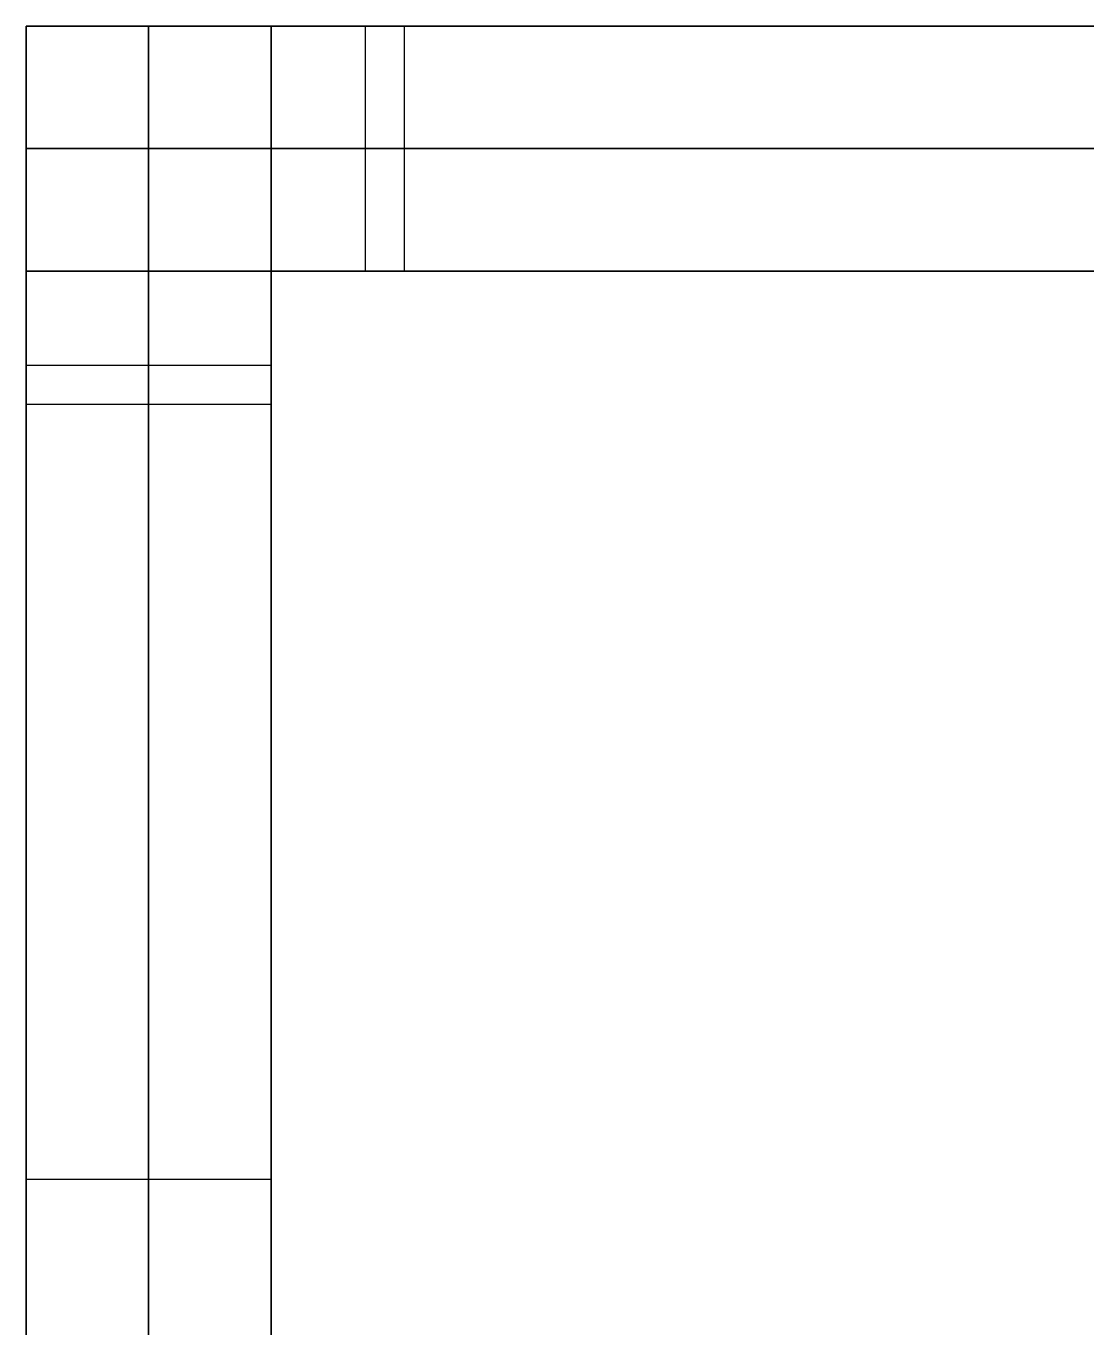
# Model space of a CAD drawing. Header units: millimetres. Extents: x -3003 to 2440, y -88 to 1748.
# Drawn here: x -3002.55 to -2976.59, y 989.01 to 1020.86 of the extents above; entities that cross this region are included whole.
import ezdxf

# ---------------------------------------------------------------- set-up
doc = ezdxf.new("R2010")
doc.units = ezdxf.units.MM
doc.header["$MEASUREMENT"] = 0
doc.layers.add('ASSEMBLY', color=7, linetype='Continuous', true_color=0x000000)

msp = doc.modelspace()

# ---------------------------------------------------------------- linework, layer by layer
at = {"layer": 'ASSEMBLY'}
for p, q in [((-2552.55, 1020.865, 321), (-3002.55, 1020.865, 321)), ((-2552.55, 1014.865, 321), (-3002.55, 1014.865, 321)), ((-3002.55, 1014.865, 321), (-3002.55, 636.865, 321)), ((-2996.55, 1014.865, 321), (-2996.55, 636.865, 321))]:
    msp.add_line(p, q, dxfattribs=at)
for points in [[(-2996.55, 1020.865, 578.527), (-2999.55, 1020.865, 578.527), (-3002.55, 1020.865, 578.527)], [(-3002.55, 1020.865, 578.527), (-3002.55, 1017.865, 578.527), (-3002.55, 1014.865, 578.527)], [(-3002.55, 1020.865, 578.527), (-3002.55, 1020.865, 550.091), (-3002.55, 1020.865, 521.655)], [(-3002.55, 1020.865, 521.655), (-3002.55, 1017.865, 521.655), (-3002.55, 1014.865, 521.655)], [(-3002.55, 1020.865, 521.655), (-2999.55, 1020.865, 521.655), (-2996.55, 1020.865, 521.655)], [(-2996.55, 1020.865, 463.982), (-2999.55, 1020.865, 463.982), (-3002.55, 1020.865, 463.982)], [(-3002.55, 1020.865, 463.982), (-3002.55, 1017.865, 463.982), (-3002.55, 1014.865, 463.982)], [(-3002.55, 1020.865, 463.982), (-3002.55, 1020.865, 435.545), (-3002.55, 1020.865, 407.109)], [(-3002.55, 1020.865, 407.109), (-3002.55, 1017.865, 407.109), (-3002.55, 1014.865, 407.109)], [(-3002.55, 1020.865, 407.109), (-2999.55, 1020.865, 407.109), (-2996.55, 1020.865, 407.109)], [(-2996.55, 1020.865, 349.436), (-2999.55, 1020.865, 349.436), (-3002.55, 1020.865, 349.436)], [(-3002.55, 1020.865, 349.436), (-3002.55, 1017.865, 349.436), (-3002.55, 1014.865, 349.436)], [(-3002.55, 1020.865, 349.436), (-3002.55, 1020.865, 321), (-3002.55, 1020.865, 292.564)], [(-3002.55, 1020.865, 292.564), (-3002.55, 1017.865, 292.564), (-3002.55, 1014.865, 292.564)], [(-3002.55, 1020.865, 292.564), (-2999.55, 1020.865, 292.564), (-2996.55, 1020.865, 292.564)], [(-2996.55, 1020.865, 234.891), (-2999.55, 1020.865, 234.891), (-3002.55, 1020.865, 234.891)], [(-3002.55, 1020.865, 234.891), (-3002.55, 1017.865, 234.891), (-3002.55, 1014.865, 234.891)], [(-3002.55, 1020.865, 234.891), (-3002.55, 1020.865, 206.455), (-3002.55, 1020.865, 178.018)], [(-3002.55, 1020.865, 178.018), (-3002.55, 1017.865, 178.018), (-3002.55, 1014.865, 178.018)], [(-3002.55, 1020.865, 178.018), (-2999.55, 1020.865, 178.018), (-2996.55, 1020.865, 178.018)], [(-2996.55, 1020.865, 120.345), (-2999.55, 1020.865, 120.345), (-3002.55, 1020.865, 120.345)], [(-3002.55, 1020.865, 120.345), (-3002.55, 1017.865, 120.345), (-3002.55, 1014.865, 120.345)], [(-3002.55, 1020.865, 120.345), (-3002.55, 1020.865, 91.909), (-3002.55, 1020.865, 63.473)], [(-3002.55, 1020.865, 63.473), (-3002.55, 1017.865, 63.473), (-3002.55, 1014.865, 63.473)], [(-3002.55, 1020.865, 63.473), (-2999.55, 1020.865, 63.473), (-2996.55, 1020.865, 63.473)], [(-3002.55, 1020.865, 550.091), (-3002.55, 1017.865, 550.091), (-3002.55, 1014.865, 550.091)], [(-3002.55, 1020.865, 435.545), (-3002.55, 1017.865, 435.545), (-3002.55, 1014.865, 435.545)], [(-3002.55, 1020.865, 321), (-3002.55, 1017.865, 321), (-3002.55, 1014.865, 321)], [(-3002.55, 1020.865, 206.455), (-3002.55, 1017.865, 206.455), (-3002.55, 1014.865, 206.455)], [(-3002.55, 1020.865, 91.909), (-3002.55, 1017.865, 91.909), (-3002.55, 1014.865, 91.909)], [(-3002.55, 1014.865, 578.727), (-3002.55, 1017.865, 578.727), (-3002.55, 1020.865, 578.727)], [(-3002.55, 1020.865, 578.727), (-2999.55, 1020.865, 578.727), (-2996.55, 1020.865, 578.727)], [(-3002.55, 1020.865, 578.727), (-3002.55, 1020.865, 607.364), (-3002.55, 1020.865, 636)], [(-3002.55, 1020.865, 636), (-2999.55, 1020.865, 636), (-2996.55, 1020.865, 636)], [(-3002.55, 1020.865, 636), (-3002.55, 825.865, 636), (-3002.55, 630.865, 636)], [(-3002.55, 965.151, 6), (-3002.55, 992.293, 6), (-3002.55, 1020.865, 6)], [(-3002.55, 1020.865, 6), (-2999.55, 1020.865, 6), (-2996.55, 1020.865, 6)], [(-3002.55, 1020.865, 6), (-3002.55, 1020.865, 34.636), (-3002.55, 1020.865, 63.273)], [(-3002.55, 1020.865, 63.273), (-2999.55, 1020.865, 63.273), (-2996.55, 1020.865, 63.273)], [(-3002.55, 1020.865, 63.273), (-3002.55, 1017.865, 63.273), (-3002.55, 1014.865, 63.273)], [(-3002.55, 1014.865, 120.545), (-3002.55, 1017.865, 120.545), (-3002.55, 1020.865, 120.545)], [(-3002.55, 1020.865, 120.545), (-2999.55, 1020.865, 120.545), (-2996.55, 1020.865, 120.545)], [(-3002.55, 1020.865, 120.545), (-3002.55, 1020.865, 149.182), (-3002.55, 1020.865, 177.818)], [(-3002.55, 1020.865, 177.818), (-2999.55, 1020.865, 177.818), (-2996.55, 1020.865, 177.818)], [(-3002.55, 1020.865, 177.818), (-3002.55, 1017.865, 177.818), (-3002.55, 1014.865, 177.818)], [(-3002.55, 1014.865, 235.091), (-3002.55, 1017.865, 235.091), (-3002.55, 1020.865, 235.091)], [(-3002.55, 1020.865, 235.091), (-2999.55, 1020.865, 235.091), (-2996.55, 1020.865, 235.091)], [(-3002.55, 1020.865, 235.091), (-3002.55, 1020.865, 263.727), (-3002.55, 1020.865, 292.364)], [(-3002.55, 1020.865, 292.364), (-2999.55, 1020.865, 292.364), (-2996.55, 1020.865, 292.364)], [(-3002.55, 1020.865, 292.364), (-3002.55, 1017.865, 292.364), (-3002.55, 1014.865, 292.364)], [(-3002.55, 1014.865, 349.636), (-3002.55, 1017.865, 349.636), (-3002.55, 1020.865, 349.636)], [(-3002.55, 1020.865, 349.636), (-2999.55, 1020.865, 349.636), (-2996.55, 1020.865, 349.636)], [(-3002.55, 1020.865, 349.636), (-3002.55, 1020.865, 378.273), (-3002.55, 1020.865, 406.909)], [(-3002.55, 1020.865, 406.909), (-2999.55, 1020.865, 406.909), (-2996.55, 1020.865, 406.909)], [(-3002.55, 1020.865, 406.909), (-3002.55, 1017.865, 406.909), (-3002.55, 1014.865, 406.909)], [(-3002.55, 1014.865, 464.182), (-3002.55, 1017.865, 464.182), (-3002.55, 1020.865, 464.182)], [(-3002.55, 1020.865, 464.182), (-2999.55, 1020.865, 464.182), (-2996.55, 1020.865, 464.182)], [(-3002.55, 1020.865, 464.182), (-3002.55, 1020.865, 492.818), (-3002.55, 1020.865, 521.455)], [(-3002.55, 1020.865, 521.455), (-2999.55, 1020.865, 521.455), (-2996.55, 1020.865, 521.455)], [(-3002.55, 1020.865, 521.455), (-3002.55, 1017.865, 521.455), (-3002.55, 1014.865, 521.455)], [(-3002.55, 1020.865, 607.364), (-2999.55, 1020.865, 607.364), (-2996.55, 1020.865, 607.364)], [(-3002.55, 1020.865, 34.636), (-2999.55, 1020.865, 34.636), (-2996.55, 1020.865, 34.636)], [(-3002.55, 1020.865, 149.182), (-2999.55, 1020.865, 149.182), (-2996.55, 1020.865, 149.182)], [(-3002.55, 1020.865, 263.727), (-2999.55, 1020.865, 263.727), (-2996.55, 1020.865, 263.727)], [(-3002.55, 1020.865, 378.273), (-2999.55, 1020.865, 378.273), (-2996.55, 1020.865, 378.273)], [(-3002.55, 1020.865, 492.818), (-2999.55, 1020.865, 492.818), (-2996.55, 1020.865, 492.818)], [(-2999.55, 1020.865, 578.527), (-2999.55, 1017.865, 578.527), (-2999.55, 1014.865, 578.527)], [(-2999.55, 1020.865, 521.655), (-2999.55, 1017.865, 521.655), (-2999.55, 1014.865, 521.655)], [(-2999.55, 1020.865, 463.982), (-2999.55, 1017.865, 463.982), (-2999.55, 1014.865, 463.982)], [(-2999.55, 1020.865, 407.109), (-2999.55, 1017.865, 407.109), (-2999.55, 1014.865, 407.109)], [(-2999.55, 1020.865, 349.436), (-2999.55, 1017.865, 349.436), (-2999.55, 1014.865, 349.436)], [(-2999.55, 1020.865, 292.564), (-2999.55, 1017.865, 292.564), (-2999.55, 1014.865, 292.564)], [(-2999.55, 1020.865, 234.891), (-2999.55, 1017.865, 234.891), (-2999.55, 1014.865, 234.891)], [(-2999.55, 1020.865, 178.018), (-2999.55, 1017.865, 178.018), (-2999.55, 1014.865, 178.018)], [(-2999.55, 1020.865, 120.345), (-2999.55, 1017.865, 120.345), (-2999.55, 1014.865, 120.345)], [(-2999.55, 1020.865, 63.473), (-2999.55, 1017.865, 63.473), (-2999.55, 1014.865, 63.473)], [(-2999.55, 1014.865, 578.727), (-2999.55, 1017.865, 578.727), (-2999.55, 1020.865, 578.727)], [(-2999.55, 1020.865, 578.727), (-2999.55, 1020.865, 607.364), (-2999.55, 1020.865, 636)], [(-2999.55, 1020.865, 636), (-2999.55, 825.865, 636), (-2999.55, 630.865, 636)], [(-2999.55, 965.151, 6), (-2999.55, 992.293, 6), (-2999.55, 1020.865, 6)], [(-2999.55, 1020.865, 6), (-2999.55, 1020.865, 34.636), (-2999.55, 1020.865, 63.273)], [(-2999.55, 1020.865, 63.273), (-2999.55, 1017.865, 63.273), (-2999.55, 1014.865, 63.273)], [(-2999.55, 1014.865, 120.545), (-2999.55, 1017.865, 120.545), (-2999.55, 1020.865, 120.545)], [(-2999.55, 1020.865, 120.545), (-2999.55, 1020.865, 149.182), (-2999.55, 1020.865, 177.818)], [(-2999.55, 1020.865, 177.818), (-2999.55, 1017.865, 177.818), (-2999.55, 1014.865, 177.818)], [(-2999.55, 1014.865, 235.091), (-2999.55, 1017.865, 235.091), (-2999.55, 1020.865, 235.091)], [(-2999.55, 1020.865, 235.091), (-2999.55, 1020.865, 263.727), (-2999.55, 1020.865, 292.364)], [(-2999.55, 1020.865, 292.364), (-2999.55, 1017.865, 292.364), (-2999.55, 1014.865, 292.364)], [(-2999.55, 1014.865, 349.636), (-2999.55, 1017.865, 349.636), (-2999.55, 1020.865, 349.636)], [(-2999.55, 1020.865, 349.636), (-2999.55, 1020.865, 378.273), (-2999.55, 1020.865, 406.909)], [(-2999.55, 1020.865, 406.909), (-2999.55, 1017.865, 406.909), (-2999.55, 1014.865, 406.909)], [(-2999.55, 1014.865, 464.182), (-2999.55, 1017.865, 464.182), (-2999.55, 1020.865, 464.182)], [(-2999.55, 1020.865, 464.182), (-2999.55, 1020.865, 492.818), (-2999.55, 1020.865, 521.455)], [(-2999.55, 1020.865, 521.455), (-2999.55, 1017.865, 521.455), (-2999.55, 1014.865, 521.455)], [(-2558.55, 1020.865, 636), (-2777.55, 1020.865, 636), (-2996.55, 1020.865, 636)], [(-2996.55, 1020.865, 636), (-2996.55, 1017.865, 636), (-2996.55, 1014.865, 636)], [(-2996.55, 1020.865, 636), (-2996.55, 1020.865, 610.514), (-2996.55, 1020.865, 585.027)], [(-2996.55, 1020.865, 585.027), (-2996.55, 1017.865, 585.027), (-2996.55, 1014.865, 585.027)], [(-2996.55, 1020.865, 578.527), (-2996.55, 1017.865, 578.527), (-2996.55, 1014.865, 578.527)], [(-2996.55, 1020.865, 521.655), (-2996.55, 1017.865, 521.655), (-2996.55, 1014.865, 521.655)], [(-2996.55, 1020.865, 515.155), (-2996.55, 1017.865, 515.155), (-2996.55, 1014.865, 515.155)], [(-2996.55, 1020.865, 515.155), (-2996.55, 1020.865, 492.818), (-2996.55, 1020.865, 470.482)], [(-2996.55, 1020.865, 470.482), (-2996.55, 1017.865, 470.482), (-2996.55, 1014.865, 470.482)], [(-2996.55, 1020.865, 463.982), (-2996.55, 1017.865, 463.982), (-2996.55, 1014.865, 463.982)], [(-2996.55, 1020.865, 407.109), (-2996.55, 1017.865, 407.109), (-2996.55, 1014.865, 407.109)], [(-2996.55, 1020.865, 400.609), (-2996.55, 1017.865, 400.609), (-2996.55, 1014.865, 400.609)], [(-2996.55, 1020.865, 400.609), (-2996.55, 1020.865, 378.273), (-2996.55, 1020.865, 355.936)], [(-2996.55, 1020.865, 355.936), (-2996.55, 1017.865, 355.936), (-2996.55, 1014.865, 355.936)], [(-2996.55, 1020.865, 349.436), (-2996.55, 1017.865, 349.436), (-2996.55, 1014.865, 349.436)], [(-2996.55, 1020.865, 292.564), (-2996.55, 1017.865, 292.564), (-2996.55, 1014.865, 292.564)], [(-2996.55, 1020.865, 286.064), (-2996.55, 1017.865, 286.064), (-2996.55, 1014.865, 286.064)], [(-2996.55, 1020.865, 286.064), (-2996.55, 1020.865, 263.727), (-2996.55, 1020.865, 241.391)], [(-2996.55, 1020.865, 241.391), (-2996.55, 1017.865, 241.391), (-2996.55, 1014.865, 241.391)], [(-2996.55, 1020.865, 234.891), (-2996.55, 1017.865, 234.891), (-2996.55, 1014.865, 234.891)], [(-2996.55, 1020.865, 178.018), (-2996.55, 1017.865, 178.018), (-2996.55, 1014.865, 178.018)], [(-2996.55, 1020.865, 171.518), (-2996.55, 1017.865, 171.518), (-2996.55, 1014.865, 171.518)], [(-2996.55, 1020.865, 171.518), (-2996.55, 1020.865, 149.182), (-2996.55, 1020.865, 126.845)], [(-2996.55, 1020.865, 126.845), (-2996.55, 1017.865, 126.845), (-2996.55, 1014.865, 126.845)], [(-2996.55, 1020.865, 120.345), (-2996.55, 1017.865, 120.345), (-2996.55, 1014.865, 120.345)], [(-2996.55, 1020.865, 63.473), (-2996.55, 1017.865, 63.473), (-2996.55, 1014.865, 63.473)], [(-2996.55, 1020.865, 56.973), (-2996.55, 1017.865, 56.973), (-2996.55, 1014.865, 56.973)], [(-2996.55, 1020.865, 56.973), (-2996.55, 1020.865, 31.486), (-2996.55, 1020.865, 6)], [(-2996.55, 1020.865, 6), (-2996.55, 1017.865, 6), (-2996.55, 1014.865, 6)], [(-2996.55, 1020.865, 6), (-2967.407, 1020.865, 6), (-2938.264, 1020.865, 6)], [(-2996.55, 1020.865, 610.514), (-2996.55, 1017.865, 610.514), (-2996.55, 1014.865, 610.514)], [(-2996.55, 1020.865, 492.818), (-2996.55, 1017.865, 492.818), (-2996.55, 1014.865, 492.818)], [(-2996.55, 1020.865, 378.273), (-2996.55, 1017.865, 378.273), (-2996.55, 1014.865, 378.273)], [(-2996.55, 1020.865, 263.727), (-2996.55, 1017.865, 263.727), (-2996.55, 1014.865, 263.727)], [(-2996.55, 1020.865, 149.182), (-2996.55, 1017.865, 149.182), (-2996.55, 1014.865, 149.182)], [(-2996.55, 1020.865, 31.486), (-2996.55, 1017.865, 31.486), (-2996.55, 1014.865, 31.486)], [(-2996.55, 1014.865, 578.727), (-2996.55, 1017.865, 578.727), (-2996.55, 1020.865, 578.727)], [(-2996.55, 1020.865, 578.727), (-2996.55, 1020.865, 607.364), (-2996.55, 1020.865, 636)], [(-2996.55, 1020.865, 636), (-2996.55, 825.865, 636), (-2996.55, 630.865, 636)], [(-2996.55, 965.151, 6), (-2996.55, 992.293, 6), (-2996.55, 1020.865, 6)], [(-2996.55, 1020.865, 6), (-2996.55, 1020.865, 34.636), (-2996.55, 1020.865, 63.273)], [(-2996.55, 1020.865, 63.273), (-2996.55, 1017.865, 63.273), (-2996.55, 1014.865, 63.273)], [(-2996.55, 1014.865, 120.545), (-2996.55, 1017.865, 120.545), (-2996.55, 1020.865, 120.545)], [(-2996.55, 1020.865, 120.545), (-2996.55, 1020.865, 149.182), (-2996.55, 1020.865, 177.818)], [(-2996.55, 1020.865, 177.818), (-2996.55, 1017.865, 177.818), (-2996.55, 1014.865, 177.818)], [(-2996.55, 1014.865, 235.091), (-2996.55, 1017.865, 235.091), (-2996.55, 1020.865, 235.091)], [(-2996.55, 1020.865, 235.091), (-2996.55, 1020.865, 263.727), (-2996.55, 1020.865, 292.364)], [(-2996.55, 1020.865, 292.364), (-2996.55, 1017.865, 292.364), (-2996.55, 1014.865, 292.364)], [(-2996.55, 1014.865, 349.636), (-2996.55, 1017.865, 349.636), (-2996.55, 1020.865, 349.636)], [(-2996.55, 1020.865, 349.636), (-2996.55, 1020.865, 378.273), (-2996.55, 1020.865, 406.909)], [(-2996.55, 1020.865, 406.909), (-2996.55, 1017.865, 406.909), (-2996.55, 1014.865, 406.909)], [(-2996.55, 1014.865, 464.182), (-2996.55, 1017.865, 464.182), (-2996.55, 1020.865, 464.182)], [(-2996.55, 1020.865, 464.182), (-2996.55, 1020.865, 492.818), (-2996.55, 1020.865, 521.455)], [(-2996.55, 1020.865, 521.455), (-2996.55, 1017.865, 521.455), (-2996.55, 1014.865, 521.455)], [(-2994.252, 1020.865, 354.984), (-2994.252, 1017.865, 354.984), (-2994.252, 1014.865, 354.984)], [(-2994.252, 1020.865, 350.388), (-2994.252, 1017.865, 350.388), (-2994.252, 1014.865, 350.388)], [(-2994.252, 1020.865, 177.066), (-2994.252, 1017.865, 177.066), (-2994.252, 1014.865, 177.066)], [(-2994.252, 1020.865, 172.47), (-2994.252, 1017.865, 172.47), (-2994.252, 1014.865, 172.47)], [(-2994.252, 1020.865, 125.894), (-2994.252, 1017.865, 125.894), (-2994.252, 1014.865, 125.894)], [(-2994.252, 1020.865, 121.297), (-2994.252, 1017.865, 121.297), (-2994.252, 1014.865, 121.297)], [(-2993.3, 1020.865, 581.777), (-2993.3, 1017.865, 581.777), (-2993.3, 1014.865, 581.777)], [(-2993.3, 1020.865, 518.405), (-2993.3, 1017.865, 518.405), (-2993.3, 1014.865, 518.405)], [(-2993.3, 1020.865, 467.232), (-2993.3, 1017.865, 467.232), (-2993.3, 1014.865, 467.232)], [(-2993.3, 1020.865, 403.859), (-2993.3, 1017.865, 403.859), (-2993.3, 1014.865, 403.859)], [(-2993.3, 1020.865, 352.686), (-2993.3, 1017.865, 352.686), (-2993.3, 1014.865, 352.686)], [(-2993.3, 1020.865, 289.314), (-2993.3, 1017.865, 289.314), (-2993.3, 1014.865, 289.314)], [(-2993.3, 1020.865, 238.141), (-2993.3, 1017.865, 238.141), (-2993.3, 1014.865, 238.141)], [(-2993.3, 1020.865, 174.768), (-2993.3, 1017.865, 174.768), (-2993.3, 1014.865, 174.768)], [(-2993.3, 1020.865, 123.595), (-2993.3, 1017.865, 123.595), (-2993.3, 1014.865, 123.595)], [(-2993.3, 1020.865, 60.223), (-2993.3, 1017.865, 60.223), (-2993.3, 1014.865, 60.223)], [(-2996.55, 1017.865, 578.527), (-2999.55, 1017.865, 578.527), (-3002.55, 1017.865, 578.527)], [(-3002.55, 1017.865, 578.527), (-3002.55, 1017.865, 550.091), (-3002.55, 1017.865, 521.655)], [(-3002.55, 1017.865, 521.655), (-2999.55, 1017.865, 521.655), (-2996.55, 1017.865, 521.655)], [(-2996.55, 1017.865, 463.982), (-2999.55, 1017.865, 463.982), (-3002.55, 1017.865, 463.982)], [(-3002.55, 1017.865, 463.982), (-3002.55, 1017.865, 435.545), (-3002.55, 1017.865, 407.109)], [(-3002.55, 1017.865, 407.109), (-2999.55, 1017.865, 407.109), (-2996.55, 1017.865, 407.109)], [(-2996.55, 1017.865, 349.436), (-2999.55, 1017.865, 349.436), (-3002.55, 1017.865, 349.436)], [(-3002.55, 1017.865, 349.436), (-3002.55, 1017.865, 321), (-3002.55, 1017.865, 292.564)], [(-3002.55, 1017.865, 292.564), (-2999.55, 1017.865, 292.564), (-2996.55, 1017.865, 292.564)], [(-2996.55, 1017.865, 234.891), (-2999.55, 1017.865, 234.891), (-3002.55, 1017.865, 234.891)], [(-3002.55, 1017.865, 234.891), (-3002.55, 1017.865, 206.455), (-3002.55, 1017.865, 178.018)], [(-3002.55, 1017.865, 178.018), (-2999.55, 1017.865, 178.018), (-2996.55, 1017.865, 178.018)], [(-2996.55, 1017.865, 120.345), (-2999.55, 1017.865, 120.345), (-3002.55, 1017.865, 120.345)], [(-3002.55, 1017.865, 120.345), (-3002.55, 1017.865, 91.909), (-3002.55, 1017.865, 63.473)], [(-3002.55, 1017.865, 63.473), (-2999.55, 1017.865, 63.473), (-2996.55, 1017.865, 63.473)], [(-3002.55, 1017.865, 578.727), (-2999.55, 1017.865, 578.727), (-2996.55, 1017.865, 578.727)], [(-3002.55, 1017.865, 63.273), (-2999.55, 1017.865, 63.273), (-2996.55, 1017.865, 63.273)], [(-3002.55, 1017.865, 120.545), (-2999.55, 1017.865, 120.545), (-2996.55, 1017.865, 120.545)], [(-3002.55, 1017.865, 177.818), (-2999.55, 1017.865, 177.818), (-2996.55, 1017.865, 177.818)], [(-3002.55, 1017.865, 235.091), (-2999.55, 1017.865, 235.091), (-2996.55, 1017.865, 235.091)], [(-3002.55, 1017.865, 292.364), (-2999.55, 1017.865, 292.364), (-2996.55, 1017.865, 292.364)], [(-3002.55, 1017.865, 349.636), (-2999.55, 1017.865, 349.636), (-2996.55, 1017.865, 349.636)], [(-3002.55, 1017.865, 406.909), (-2999.55, 1017.865, 406.909), (-2996.55, 1017.865, 406.909)], [(-3002.55, 1017.865, 464.182), (-2999.55, 1017.865, 464.182), (-2996.55, 1017.865, 464.182)], [(-3002.55, 1017.865, 521.455), (-2999.55, 1017.865, 521.455), (-2996.55, 1017.865, 521.455)], [(-2558.55, 1017.865, 636), (-2777.55, 1017.865, 636), (-2996.55, 1017.865, 636)], [(-2996.55, 1017.865, 636), (-2996.55, 1017.865, 610.514), (-2996.55, 1017.865, 585.027)], [(-2996.55, 1017.865, 515.155), (-2996.55, 1017.865, 492.818), (-2996.55, 1017.865, 470.482)], [(-2996.55, 1017.865, 400.609), (-2996.55, 1017.865, 378.273), (-2996.55, 1017.865, 355.936)], [(-2996.55, 1017.865, 286.064), (-2996.55, 1017.865, 263.727), (-2996.55, 1017.865, 241.391)], [(-2996.55, 1017.865, 171.518), (-2996.55, 1017.865, 149.182), (-2996.55, 1017.865, 126.845)], [(-2996.55, 1017.865, 56.973), (-2996.55, 1017.865, 31.486), (-2996.55, 1017.865, 6)], [(-2996.55, 1017.865, 6), (-2967.407, 1017.865, 6), (-2938.264, 1017.865, 6)], [(-2996.55, 1014.865, 578.527), (-2999.55, 1014.865, 578.527), (-3002.55, 1014.865, 578.527)], [(-3002.55, 1014.865, 578.527), (-3002.55, 1014.865, 550.091), (-3002.55, 1014.865, 521.655)], [(-3002.55, 1014.865, 521.655), (-2999.55, 1014.865, 521.655), (-2996.55, 1014.865, 521.655)], [(-2996.55, 1014.865, 463.982), (-2999.55, 1014.865, 463.982), (-3002.55, 1014.865, 463.982)], [(-3002.55, 1014.865, 463.982), (-3002.55, 1014.865, 435.545), (-3002.55, 1014.865, 407.109)], [(-3002.55, 1014.865, 407.109), (-2999.55, 1014.865, 407.109), (-2996.55, 1014.865, 407.109)], [(-2996.55, 1014.865, 349.436), (-2999.55, 1014.865, 349.436), (-3002.55, 1014.865, 349.436)], [(-3002.55, 1014.865, 349.436), (-3002.55, 1014.865, 321), (-3002.55, 1014.865, 292.564)], [(-3002.55, 1014.865, 292.564), (-2999.55, 1014.865, 292.564), (-2996.55, 1014.865, 292.564)], [(-2996.55, 1014.865, 234.891), (-2999.55, 1014.865, 234.891), (-3002.55, 1014.865, 234.891)], [(-3002.55, 1014.865, 234.891), (-3002.55, 1014.865, 206.455), (-3002.55, 1014.865, 178.018)], [(-3002.55, 1014.865, 178.018), (-2999.55, 1014.865, 178.018), (-2996.55, 1014.865, 178.018)], [(-2996.55, 1014.865, 120.345), (-2999.55, 1014.865, 120.345), (-3002.55, 1014.865, 120.345)], [(-3002.55, 1014.865, 120.345), (-3002.55, 1014.865, 91.909), (-3002.55, 1014.865, 63.473)], [(-3002.55, 1014.865, 63.473), (-2999.55, 1014.865, 63.473), (-2996.55, 1014.865, 63.473)], [(-3002.55, 1014.865, 527.955), (-3002.55, 1014.865, 550.091), (-3002.55, 1014.865, 572.227)], [(-3002.55, 1014.865, 572.227), (-2999.55, 1014.865, 572.227), (-2996.55, 1014.865, 572.227)], [(-3002.55, 1014.865, 527.955), (-2999.55, 1014.865, 527.955), (-2996.55, 1014.865, 527.955)], [(-3002.55, 1014.865, 578.727), (-2999.55, 1014.865, 578.727), (-2996.55, 1014.865, 578.727)], [(-3002.55, 1014.865, 63.273), (-2999.55, 1014.865, 63.273), (-2996.55, 1014.865, 63.273)], [(-3002.55, 1014.865, 69.773), (-2999.55, 1014.865, 69.773), (-2996.55, 1014.865, 69.773)], [(-3002.55, 1014.865, 69.773), (-3002.55, 1014.865, 91.909), (-3002.55, 1014.865, 114.045)], [(-3002.55, 1014.865, 114.045), (-2999.55, 1014.865, 114.045), (-2996.55, 1014.865, 114.045)], [(-3002.55, 1014.865, 120.545), (-2999.55, 1014.865, 120.545), (-2996.55, 1014.865, 120.545)], [(-3002.55, 1014.865, 177.818), (-2999.55, 1014.865, 177.818), (-2996.55, 1014.865, 177.818)], [(-3002.55, 1014.865, 184.318), (-2999.55, 1014.865, 184.318), (-2996.55, 1014.865, 184.318)], [(-3002.55, 1014.865, 184.318), (-3002.55, 1014.865, 206.455), (-3002.55, 1014.865, 228.591)], [(-3002.55, 1014.865, 228.591), (-2999.55, 1014.865, 228.591), (-2996.55, 1014.865, 228.591)], [(-3002.55, 1014.865, 235.091), (-2999.55, 1014.865, 235.091), (-2996.55, 1014.865, 235.091)], [(-3002.55, 1014.865, 292.364), (-2999.55, 1014.865, 292.364), (-2996.55, 1014.865, 292.364)], [(-3002.55, 1014.865, 298.864), (-2999.55, 1014.865, 298.864), (-2996.55, 1014.865, 298.864)], [(-3002.55, 1014.865, 298.864), (-3002.55, 1014.865, 321), (-3002.55, 1014.865, 343.136)], [(-3002.55, 1014.865, 343.136), (-2999.55, 1014.865, 343.136), (-2996.55, 1014.865, 343.136)], [(-3002.55, 1014.865, 349.636), (-2999.55, 1014.865, 349.636), (-2996.55, 1014.865, 349.636)], [(-3002.55, 1014.865, 406.909), (-2999.55, 1014.865, 406.909), (-2996.55, 1014.865, 406.909)], [(-3002.55, 1014.865, 413.409), (-2999.55, 1014.865, 413.409), (-2996.55, 1014.865, 413.409)], [(-3002.55, 1014.865, 413.409), (-3002.55, 1014.865, 435.545), (-3002.55, 1014.865, 457.682)], [(-3002.55, 1014.865, 457.682), (-2999.55, 1014.865, 457.682), (-2996.55, 1014.865, 457.682)], [(-3002.55, 1014.865, 464.182), (-2999.55, 1014.865, 464.182), (-2996.55, 1014.865, 464.182)], [(-3002.55, 1014.865, 521.455), (-2999.55, 1014.865, 521.455), (-2996.55, 1014.865, 521.455)], [(-3002.55, 1014.865, 550.091), (-2999.55, 1014.865, 550.091), (-2996.55, 1014.865, 550.091)], [(-3002.55, 1014.865, 91.909), (-2999.55, 1014.865, 91.909), (-2996.55, 1014.865, 91.909)], [(-3002.55, 1014.865, 206.455), (-2999.55, 1014.865, 206.455), (-2996.55, 1014.865, 206.455)], [(-3002.55, 1014.865, 321), (-2999.55, 1014.865, 321), (-2996.55, 1014.865, 321)], [(-3002.55, 1014.865, 435.545), (-2999.55, 1014.865, 435.545), (-2996.55, 1014.865, 435.545)], [(-2999.55, 1014.865, 527.955), (-2999.55, 1014.865, 550.091), (-2999.55, 1014.865, 572.227)], [(-2999.55, 1014.865, 69.773), (-2999.55, 1014.865, 91.909), (-2999.55, 1014.865, 114.045)], [(-2999.55, 1014.865, 184.318), (-2999.55, 1014.865, 206.455), (-2999.55, 1014.865, 228.591)], [(-2999.55, 1014.865, 298.864), (-2999.55, 1014.865, 321), (-2999.55, 1014.865, 343.136)], [(-2999.55, 1014.865, 413.409), (-2999.55, 1014.865, 435.545), (-2999.55, 1014.865, 457.682)], [(-2558.55, 1014.865, 636), (-2777.55, 1014.865, 636), (-2996.55, 1014.865, 636)], [(-2996.55, 1014.865, 636), (-2996.55, 1014.865, 610.514), (-2996.55, 1014.865, 585.027)], [(-2996.55, 1014.865, 515.155), (-2996.55, 1014.865, 492.818), (-2996.55, 1014.865, 470.482)], [(-2996.55, 1014.865, 400.609), (-2996.55, 1014.865, 378.273), (-2996.55, 1014.865, 355.936)], [(-2996.55, 1014.865, 286.064), (-2996.55, 1014.865, 263.727), (-2996.55, 1014.865, 241.391)], [(-2996.55, 1014.865, 171.518), (-2996.55, 1014.865, 149.182), (-2996.55, 1014.865, 126.845)], [(-2996.55, 1014.865, 56.973), (-2996.55, 1014.865, 31.486), (-2996.55, 1014.865, 6)], [(-2996.55, 1014.865, 6), (-2967.407, 1014.865, 6), (-2938.264, 1014.865, 6)], [(-2944.564, 1014.865, 6), (-2970.557, 1014.865, 6), (-2996.55, 1014.865, 6)], [(-2996.55, 1014.865, 6), (-2996.55, 1014.865, 9), (-2996.55, 1014.865, 12)], [(-2944.564, 1014.865, 12), (-2970.557, 1014.865, 12), (-2996.55, 1014.865, 12)], [(-2996.55, 1014.865, 6), (-2996.55, 994.072, 6), (-2996.55, 971.451, 6)], [(-2996.55, 1014.865, 12), (-2996.55, 994.072, 12), (-2996.55, 971.451, 12)], [(-2944.564, 1014.865, 9), (-2970.557, 1014.865, 9), (-2996.55, 1014.865, 9)], [(-2996.55, 1014.865, 9), (-2996.55, 994.072, 9), (-2996.55, 971.451, 9)], [(-2996.55, 1014.865, 527.955), (-2996.55, 1014.865, 550.091), (-2996.55, 1014.865, 572.227)], [(-2996.55, 1014.865, 69.773), (-2996.55, 1014.865, 91.909), (-2996.55, 1014.865, 114.045)], [(-2996.55, 1014.865, 184.318), (-2996.55, 1014.865, 206.455), (-2996.55, 1014.865, 228.591)], [(-2996.55, 1014.865, 298.864), (-2996.55, 1014.865, 321), (-2996.55, 1014.865, 343.136)], [(-2996.55, 1014.865, 413.409), (-2996.55, 1014.865, 435.545), (-2996.55, 1014.865, 457.682)], [(-3002.55, 1012.567, 64.225), (-2999.55, 1012.567, 64.225), (-2996.55, 1012.567, 64.225)], [(-3002.55, 1012.567, 68.821), (-2999.55, 1012.567, 68.821), (-2996.55, 1012.567, 68.821)], [(-3002.55, 1012.567, 178.77), (-2999.55, 1012.567, 178.77), (-2996.55, 1012.567, 178.77)], [(-3002.55, 1012.567, 183.366), (-2999.55, 1012.567, 183.366), (-2996.55, 1012.567, 183.366)], [(-3002.55, 1012.567, 407.861), (-2999.55, 1012.567, 407.861), (-2996.55, 1012.567, 407.861)], [(-3002.55, 1012.567, 412.457), (-2999.55, 1012.567, 412.457), (-2996.55, 1012.567, 412.457)], [(-3002.55, 1011.615, 575.477), (-2999.55, 1011.615, 575.477), (-2996.55, 1011.615, 575.477)], [(-3002.55, 1011.615, 66.523), (-2999.55, 1011.615, 66.523), (-2996.55, 1011.615, 66.523)], [(-3002.55, 1011.615, 117.295), (-2999.55, 1011.615, 117.295), (-2996.55, 1011.615, 117.295)], [(-3002.55, 1011.615, 181.068), (-2999.55, 1011.615, 181.068), (-2996.55, 1011.615, 181.068)], [(-3002.55, 1011.615, 231.841), (-2999.55, 1011.615, 231.841), (-2996.55, 1011.615, 231.841)], [(-3002.55, 1011.615, 295.614), (-2999.55, 1011.615, 295.614), (-2996.55, 1011.615, 295.614)], [(-3002.55, 1011.615, 346.386), (-2999.55, 1011.615, 346.386), (-2996.55, 1011.615, 346.386)], [(-3002.55, 1011.615, 410.159), (-2999.55, 1011.615, 410.159), (-2996.55, 1011.615, 410.159)], [(-3002.55, 1011.615, 460.932), (-2999.55, 1011.615, 460.932), (-2996.55, 1011.615, 460.932)], [(-3002.55, 1011.615, 524.705), (-2999.55, 1011.615, 524.705), (-2996.55, 1011.615, 524.705)], [(-2996.55, 993.615, 6), (-2996.55, 993.615, 9), (-2996.55, 993.615, 12)], [(-3002.55, 992.651, 6), (-2999.55, 992.651, 6), (-2996.55, 992.651, 6)]]:
    msp.add_open_spline(points, degree=2, dxfattribs=at)
for points, weights, knots in [([(-2996.55, 1020.865, 585.027), (-2993.3, 1020.865, 585.027), (-2993.3, 1020.865, 581.777), (-2993.3, 1020.865, 578.527), (-2996.55, 1020.865, 578.527)], [1, 0.707106781187, 1, 0.707106781187, 1], [-445.992092, -445.992092, -445.992092, -440.887004, -440.887004, -435.781915, -435.781915, -435.781915]), ([(-2996.55, 1020.865, 521.655), (-2993.3, 1020.865, 521.655), (-2993.3, 1020.865, 518.405), (-2993.3, 1020.865, 515.155), (-2996.55, 1020.865, 515.155)], [1, 0.707106781187, 1, 0.707106781187, 1], [-432.781915, -432.781915, -432.781915, -427.676827, -427.676827, -422.571739, -422.571739, -422.571739]), ([(-2996.55, 1020.865, 470.482), (-2993.3, 1020.865, 470.482), (-2993.3, 1020.865, 467.232), (-2993.3, 1020.865, 463.982), (-2996.55, 1020.865, 463.982)], [1, 0.707106781187, 1, 0.707106781187, 1], [-421.798723, -421.798723, -421.798723, -416.693635, -416.693635, -411.588547, -411.588547, -411.588547]), ([(-2996.55, 1020.865, 407.109), (-2993.3, 1020.865, 407.109), (-2993.3, 1020.865, 403.859), (-2993.3, 1020.865, 400.609), (-2996.55, 1020.865, 400.609)], [1, 0.707106781186, 1, 0.707106781186, 1], [-408.588547, -408.588547, -408.588547, -403.483459, -403.483459, -398.378371, -398.378371, -398.378371]), ([(-2996.55, 1020.865, 355.936), (-2995.204, 1020.865, 355.936), (-2994.252, 1020.865, 354.984), (-2993.3, 1020.865, 354.033), (-2993.3, 1020.865, 352.686), (-2993.3, 1020.865, 351.34), (-2994.252, 1020.865, 350.388), (-2995.204, 1020.865, 349.436), (-2996.55, 1020.865, 349.436)], [1, 0.923879505892, 1, 0.923879505892, 1, 0.923879505892, 1, 0.923879505892, 1], [-397.605355, -397.605355, -397.605355, -395.052811, -395.052811, -392.500266, -392.500266, -389.947722, -389.947722, -387.395177, -387.395177, -387.395177]), ([(-2996.55, 1020.865, 292.564), (-2993.3, 1020.865, 292.564), (-2993.3, 1020.865, 289.314), (-2993.3, 1020.865, 286.064), (-2996.55, 1020.865, 286.064)], [1, 0.707106781187, 1, 0.707106781187, 1], [-384.395177, -384.395177, -384.395177, -379.290089, -379.290089, -374.185001, -374.185001, -374.185001]), ([(-2996.55, 1020.865, 241.391), (-2993.3, 1020.865, 241.391), (-2993.3, 1020.865, 238.141), (-2993.3, 1020.865, 234.891), (-2996.55, 1020.865, 234.891)], [1, 0.707106781187, 1, 0.707106781187, 1], [-373.411985, -373.411985, -373.411985, -368.306897, -368.306897, -363.201809, -363.201809, -363.201809]), ([(-2996.55, 1020.865, 178.018), (-2995.204, 1020.865, 178.018), (-2994.252, 1020.865, 177.066), (-2993.3, 1020.865, 176.114), (-2993.3, 1020.865, 174.768), (-2993.3, 1020.865, 173.422), (-2994.252, 1020.865, 172.47), (-2995.204, 1020.865, 171.518), (-2996.55, 1020.865, 171.518)], [1, 0.923879508418, 1, 0.923879508418, 1, 0.923879508418, 1, 0.923879508418, 1], [-360.201809, -360.201809, -360.201809, -357.649265, -357.649265, -355.09672, -355.09672, -352.544176, -352.544176, -349.991632, -349.991632, -349.991632]), ([(-2996.55, 1020.865, 126.845), (-2995.204, 1020.865, 126.845), (-2994.252, 1020.865, 125.894), (-2993.3, 1020.865, 124.942), (-2993.3, 1020.865, 123.595), (-2993.3, 1020.865, 122.249), (-2994.252, 1020.865, 121.297), (-2995.204, 1020.865, 120.345), (-2996.55, 1020.865, 120.345)], [1, 0.923879499982, 1, 0.923879499982, 1, 0.923879499982, 1, 0.923879499982, 1], [-349.218616, -349.218616, -349.218616, -346.666071, -346.666071, -344.113526, -344.113526, -341.560982, -341.560982, -339.008437, -339.008437, -339.008437]), ([(-2996.55, 1020.865, 63.473), (-2993.3, 1020.865, 63.473), (-2993.3, 1020.865, 60.223), (-2993.3, 1020.865, 56.973), (-2996.55, 1020.865, 56.973)], [1, 0.707106781186, 1, 0.707106781186, 1], [-336.008437, -336.008437, -336.008437, -330.903349, -330.903349, -325.798261, -325.798261, -325.798261]), ([(-2996.55, 1017.865, 585.027), (-2993.3, 1017.865, 585.027), (-2993.3, 1017.865, 581.777), (-2993.3, 1017.865, 578.527), (-2996.55, 1017.865, 578.527)], [1, 0.707106781187, 1, 0.707106781187, 1], [-445.992092, -445.992092, -445.992092, -440.887004, -440.887004, -435.781915, -435.781915, -435.781915]), ([(-2996.55, 1017.865, 521.655), (-2993.3, 1017.865, 521.655), (-2993.3, 1017.865, 518.405), (-2993.3, 1017.865, 515.155), (-2996.55, 1017.865, 515.155)], [1, 0.707106781187, 1, 0.707106781187, 1], [-432.781915, -432.781915, -432.781915, -427.676827, -427.676827, -422.571739, -422.571739, -422.571739]), ([(-2996.55, 1017.865, 470.482), (-2993.3, 1017.865, 470.482), (-2993.3, 1017.865, 467.232), (-2993.3, 1017.865, 463.982), (-2996.55, 1017.865, 463.982)], [1, 0.707106781187, 1, 0.707106781187, 1], [-421.798723, -421.798723, -421.798723, -416.693635, -416.693635, -411.588547, -411.588547, -411.588547]), ([(-2996.55, 1017.865, 407.109), (-2993.3, 1017.865, 407.109), (-2993.3, 1017.865, 403.859), (-2993.3, 1017.865, 400.609), (-2996.55, 1017.865, 400.609)], [1, 0.707106781186, 1, 0.707106781186, 1], [-408.588547, -408.588547, -408.588547, -403.483459, -403.483459, -398.378371, -398.378371, -398.378371]), ([(-2996.55, 1017.865, 355.936), (-2995.204, 1017.865, 355.936), (-2994.252, 1017.865, 354.984), (-2993.3, 1017.865, 354.033), (-2993.3, 1017.865, 352.686), (-2993.3, 1017.865, 351.34), (-2994.252, 1017.865, 350.388), (-2995.204, 1017.865, 349.436), (-2996.55, 1017.865, 349.436)], [1, 0.923879505892, 1, 0.923879505892, 1, 0.923879505892, 1, 0.923879505892, 1], [-397.605355, -397.605355, -397.605355, -395.052811, -395.052811, -392.500266, -392.500266, -389.947722, -389.947722, -387.395177, -387.395177, -387.395177]), ([(-2996.55, 1017.865, 292.564), (-2993.3, 1017.865, 292.564), (-2993.3, 1017.865, 289.314), (-2993.3, 1017.865, 286.064), (-2996.55, 1017.865, 286.064)], [1, 0.707106781187, 1, 0.707106781187, 1], [-384.395177, -384.395177, -384.395177, -379.290089, -379.290089, -374.185001, -374.185001, -374.185001]), ([(-2996.55, 1017.865, 241.391), (-2993.3, 1017.865, 241.391), (-2993.3, 1017.865, 238.141), (-2993.3, 1017.865, 234.891), (-2996.55, 1017.865, 234.891)], [1, 0.707106781187, 1, 0.707106781187, 1], [-373.411985, -373.411985, -373.411985, -368.306897, -368.306897, -363.201809, -363.201809, -363.201809]), ([(-2996.55, 1017.865, 178.018), (-2995.204, 1017.865, 178.018), (-2994.252, 1017.865, 177.066), (-2993.3, 1017.865, 176.114), (-2993.3, 1017.865, 174.768), (-2993.3, 1017.865, 173.422), (-2994.252, 1017.865, 172.47), (-2995.204, 1017.865, 171.518), (-2996.55, 1017.865, 171.518)], [1, 0.923879508418, 1, 0.923879508418, 1, 0.923879508418, 1, 0.923879508418, 1], [-360.201809, -360.201809, -360.201809, -357.649265, -357.649265, -355.09672, -355.09672, -352.544176, -352.544176, -349.991632, -349.991632, -349.991632]), ([(-2996.55, 1017.865, 126.845), (-2995.204, 1017.865, 126.845), (-2994.252, 1017.865, 125.894), (-2993.3, 1017.865, 124.942), (-2993.3, 1017.865, 123.595), (-2993.3, 1017.865, 122.249), (-2994.252, 1017.865, 121.297), (-2995.204, 1017.865, 120.345), (-2996.55, 1017.865, 120.345)], [1, 0.923879499982, 1, 0.923879499982, 1, 0.923879499982, 1, 0.923879499982, 1], [-349.218616, -349.218616, -349.218616, -346.666071, -346.666071, -344.113526, -344.113526, -341.560982, -341.560982, -339.008437, -339.008437, -339.008437]), ([(-2996.55, 1017.865, 63.473), (-2993.3, 1017.865, 63.473), (-2993.3, 1017.865, 60.223), (-2993.3, 1017.865, 56.973), (-2996.55, 1017.865, 56.973)], [1, 0.707106781186, 1, 0.707106781186, 1], [-336.008437, -336.008437, -336.008437, -330.903349, -330.903349, -325.798261, -325.798261, -325.798261]), ([(-3002.55, 1014.865, 572.227), (-3002.55, 1011.615, 572.227), (-3002.55, 1011.615, 575.477), (-3002.55, 1011.615, 578.727), (-3002.55, 1014.865, 578.727)], [1, 0.707106781187, 1, 0.707106781187, 1], [-416.01248, -416.01248, -416.01248, -410.907392, -410.907392, -405.802304, -405.802304, -405.802304]), ([(-3002.55, 1014.865, 63.273), (-3002.55, 1013.519, 63.273), (-3002.55, 1012.567, 64.225), (-3002.55, 1011.615, 65.177), (-3002.55, 1011.615, 66.523), (-3002.55, 1011.615, 67.869), (-3002.55, 1012.567, 68.821), (-3002.55, 1013.519, 69.773), (-3002.55, 1014.865, 69.773)], [1, 0.923879515227, 1, 0.923879515227, 1, 0.923879515227, 1, 0.923879515227, 1], [-205.256898, -205.256898, -205.256898, -202.704354, -202.704354, -200.15181, -200.15181, -197.599265, -197.599265, -195.046721, -195.046721, -195.046721]), ([(-3002.55, 1014.865, 114.045), (-3002.55, 1011.615, 114.045), (-3002.55, 1011.615, 117.295), (-3002.55, 1011.615, 120.545), (-3002.55, 1014.865, 120.545)], [1, 0.707106781187, 1, 0.707106781187, 1], [-194.273705, -194.273705, -194.273705, -189.168617, -189.168617, -184.063529, -184.063529, -184.063529]), ([(-3002.55, 1014.865, 177.818), (-3002.55, 1013.519, 177.818), (-3002.55, 1012.567, 178.77), (-3002.55, 1011.615, 179.722), (-3002.55, 1011.615, 181.068), (-3002.55, 1011.615, 182.414), (-3002.55, 1012.567, 183.366), (-3002.55, 1013.519, 184.318), (-3002.55, 1014.865, 184.318)], [1, 0.923879501189, 1, 0.923879501189, 1, 0.923879501189, 1, 0.923879501189, 1], [-181.063529, -181.063529, -181.063529, -178.510984, -178.510984, -175.95844, -175.95844, -173.405895, -173.405895, -170.853351, -170.853351, -170.853351]), ([(-3002.55, 1014.865, 228.591), (-3002.55, 1011.615, 228.591), (-3002.55, 1011.615, 231.841), (-3002.55, 1011.615, 235.091), (-3002.55, 1014.865, 235.091)], [1, 0.707106781187, 1, 0.707106781187, 1], [-170.080335, -170.080335, -170.080335, -164.975247, -164.975247, -159.870159, -159.870159, -159.870159]), ([(-3002.55, 1014.865, 292.364), (-3002.55, 1011.615, 292.364), (-3002.55, 1011.615, 295.614), (-3002.55, 1011.615, 298.864), (-3002.55, 1014.865, 298.864)], [1, 0.707106781187, 1, 0.707106781187, 1], [-156.870159, -156.870159, -156.870159, -151.765071, -151.765071, -146.659983, -146.659983, -146.659983]), ([(-3002.55, 1014.865, 343.136), (-3002.55, 1011.615, 343.136), (-3002.55, 1011.615, 346.386), (-3002.55, 1011.615, 349.636), (-3002.55, 1014.865, 349.636)], [1, 0.707106781187, 1, 0.707106781187, 1], [-145.886967, -145.886967, -145.886967, -140.781879, -140.781879, -135.676791, -135.676791, -135.676791]), ([(-3002.55, 1014.865, 406.909), (-3002.55, 1013.519, 406.909), (-3002.55, 1012.567, 407.861), (-3002.55, 1011.615, 408.813), (-3002.55, 1011.615, 410.159), (-3002.55, 1011.615, 411.505), (-3002.55, 1012.567, 412.457), (-3002.55, 1013.519, 413.409), (-3002.55, 1014.865, 413.409)], [1, 0.923879501542, 1, 0.923879501542, 1, 0.923879501542, 1, 0.923879501542, 1], [-132.676791, -132.676791, -132.676791, -130.124246, -130.124246, -127.571701, -127.571701, -125.019157, -125.019157, -122.466612, -122.466612, -122.466612]), ([(-3002.55, 1014.865, 457.682), (-3002.55, 1011.615, 457.682), (-3002.55, 1011.615, 460.932), (-3002.55, 1011.615, 464.182), (-3002.55, 1014.865, 464.182)], [1, 0.707106781187, 1, 0.707106781187, 1], [-121.693596, -121.693596, -121.693596, -116.588508, -116.588508, -111.48342, -111.48342, -111.48342]), ([(-3002.55, 1014.865, 521.455), (-3002.55, 1011.615, 521.455), (-3002.55, 1011.615, 524.705), (-3002.55, 1011.615, 527.955), (-3002.55, 1014.865, 527.955)], [1, 0.707106781187, 1, 0.707106781187, 1], [-108.48342, -108.48342, -108.48342, -103.378332, -103.378332, -98.273244, -98.273244, -98.273244]), ([(-2999.55, 1014.865, 572.227), (-2999.55, 1011.615, 572.227), (-2999.55, 1011.615, 575.477), (-2999.55, 1011.615, 578.727), (-2999.55, 1014.865, 578.727)], [1, 0.707106781187, 1, 0.707106781187, 1], [-416.01248, -416.01248, -416.01248, -410.907392, -410.907392, -405.802304, -405.802304, -405.802304]), ([(-2999.55, 1014.865, 63.273), (-2999.55, 1013.519, 63.273), (-2999.55, 1012.567, 64.225), (-2999.55, 1011.615, 65.177), (-2999.55, 1011.615, 66.523), (-2999.55, 1011.615, 67.869), (-2999.55, 1012.567, 68.821), (-2999.55, 1013.519, 69.773), (-2999.55, 1014.865, 69.773)], [1, 0.923879515227, 1, 0.923879515227, 1, 0.923879515227, 1, 0.923879515227, 1], [-205.256898, -205.256898, -205.256898, -202.704354, -202.704354, -200.15181, -200.15181, -197.599265, -197.599265, -195.046721, -195.046721, -195.046721]), ([(-2999.55, 1014.865, 114.045), (-2999.55, 1011.615, 114.045), (-2999.55, 1011.615, 117.295), (-2999.55, 1011.615, 120.545), (-2999.55, 1014.865, 120.545)], [1, 0.707106781187, 1, 0.707106781187, 1], [-194.273705, -194.273705, -194.273705, -189.168617, -189.168617, -184.063529, -184.063529, -184.063529]), ([(-2999.55, 1014.865, 177.818), (-2999.55, 1013.519, 177.818), (-2999.55, 1012.567, 178.77), (-2999.55, 1011.615, 179.722), (-2999.55, 1011.615, 181.068), (-2999.55, 1011.615, 182.414), (-2999.55, 1012.567, 183.366), (-2999.55, 1013.519, 184.318), (-2999.55, 1014.865, 184.318)], [1, 0.923879501189, 1, 0.923879501189, 1, 0.923879501189, 1, 0.923879501189, 1], [-181.063529, -181.063529, -181.063529, -178.510984, -178.510984, -175.95844, -175.95844, -173.405895, -173.405895, -170.853351, -170.853351, -170.853351]), ([(-2999.55, 1014.865, 228.591), (-2999.55, 1011.615, 228.591), (-2999.55, 1011.615, 231.841), (-2999.55, 1011.615, 235.091), (-2999.55, 1014.865, 235.091)], [1, 0.707106781187, 1, 0.707106781187, 1], [-170.080335, -170.080335, -170.080335, -164.975247, -164.975247, -159.870159, -159.870159, -159.870159]), ([(-2999.55, 1014.865, 292.364), (-2999.55, 1011.615, 292.364), (-2999.55, 1011.615, 295.614), (-2999.55, 1011.615, 298.864), (-2999.55, 1014.865, 298.864)], [1, 0.707106781187, 1, 0.707106781187, 1], [-156.870159, -156.870159, -156.870159, -151.765071, -151.765071, -146.659983, -146.659983, -146.659983]), ([(-2999.55, 1014.865, 343.136), (-2999.55, 1011.615, 343.136), (-2999.55, 1011.615, 346.386), (-2999.55, 1011.615, 349.636), (-2999.55, 1014.865, 349.636)], [1, 0.707106781187, 1, 0.707106781187, 1], [-145.886967, -145.886967, -145.886967, -140.781879, -140.781879, -135.676791, -135.676791, -135.676791]), ([(-2999.55, 1014.865, 406.909), (-2999.55, 1013.519, 406.909), (-2999.55, 1012.567, 407.861), (-2999.55, 1011.615, 408.813), (-2999.55, 1011.615, 410.159), (-2999.55, 1011.615, 411.505), (-2999.55, 1012.567, 412.457), (-2999.55, 1013.519, 413.409), (-2999.55, 1014.865, 413.409)], [1, 0.923879501542, 1, 0.923879501542, 1, 0.923879501542, 1, 0.923879501542, 1], [-132.676791, -132.676791, -132.676791, -130.124246, -130.124246, -127.571701, -127.571701, -125.019157, -125.019157, -122.466612, -122.466612, -122.466612]), ([(-2999.55, 1014.865, 457.682), (-2999.55, 1011.615, 457.682), (-2999.55, 1011.615, 460.932), (-2999.55, 1011.615, 464.182), (-2999.55, 1014.865, 464.182)], [1, 0.707106781187, 1, 0.707106781187, 1], [-121.693596, -121.693596, -121.693596, -116.588508, -116.588508, -111.48342, -111.48342, -111.48342]), ([(-2999.55, 1014.865, 521.455), (-2999.55, 1011.615, 521.455), (-2999.55, 1011.615, 524.705), (-2999.55, 1011.615, 527.955), (-2999.55, 1014.865, 527.955)], [1, 0.707106781187, 1, 0.707106781187, 1], [-108.48342, -108.48342, -108.48342, -103.378332, -103.378332, -98.273244, -98.273244, -98.273244]), ([(-2996.55, 1014.865, 585.027), (-2993.3, 1014.865, 585.027), (-2993.3, 1014.865, 581.777), (-2993.3, 1014.865, 578.527), (-2996.55, 1014.865, 578.527)], [1, 0.707106781187, 1, 0.707106781187, 1], [-445.992092, -445.992092, -445.992092, -440.887004, -440.887004, -435.781915, -435.781915, -435.781915]), ([(-2996.55, 1014.865, 521.655), (-2993.3, 1014.865, 521.655), (-2993.3, 1014.865, 518.405), (-2993.3, 1014.865, 515.155), (-2996.55, 1014.865, 515.155)], [1, 0.707106781187, 1, 0.707106781187, 1], [-432.781915, -432.781915, -432.781915, -427.676827, -427.676827, -422.571739, -422.571739, -422.571739]), ([(-2996.55, 1014.865, 470.482), (-2993.3, 1014.865, 470.482), (-2993.3, 1014.865, 467.232), (-2993.3, 1014.865, 463.982), (-2996.55, 1014.865, 463.982)], [1, 0.707106781187, 1, 0.707106781187, 1], [-421.798723, -421.798723, -421.798723, -416.693635, -416.693635, -411.588547, -411.588547, -411.588547]), ([(-2996.55, 1014.865, 407.109), (-2993.3, 1014.865, 407.109), (-2993.3, 1014.865, 403.859), (-2993.3, 1014.865, 400.609), (-2996.55, 1014.865, 400.609)], [1, 0.707106781186, 1, 0.707106781186, 1], [-408.588547, -408.588547, -408.588547, -403.483459, -403.483459, -398.378371, -398.378371, -398.378371]), ([(-2996.55, 1014.865, 355.936), (-2995.204, 1014.865, 355.936), (-2994.252, 1014.865, 354.984), (-2993.3, 1014.865, 354.033), (-2993.3, 1014.865, 352.686), (-2993.3, 1014.865, 351.34), (-2994.252, 1014.865, 350.388), (-2995.204, 1014.865, 349.436), (-2996.55, 1014.865, 349.436)], [1, 0.923879505892, 1, 0.923879505892, 1, 0.923879505892, 1, 0.923879505892, 1], [-397.605355, -397.605355, -397.605355, -395.052811, -395.052811, -392.500266, -392.500266, -389.947722, -389.947722, -387.395177, -387.395177, -387.395177]), ([(-2996.55, 1014.865, 292.564), (-2993.3, 1014.865, 292.564), (-2993.3, 1014.865, 289.314), (-2993.3, 1014.865, 286.064), (-2996.55, 1014.865, 286.064)], [1, 0.707106781187, 1, 0.707106781187, 1], [-384.395177, -384.395177, -384.395177, -379.290089, -379.290089, -374.185001, -374.185001, -374.185001]), ([(-2996.55, 1014.865, 241.391), (-2993.3, 1014.865, 241.391), (-2993.3, 1014.865, 238.141), (-2993.3, 1014.865, 234.891), (-2996.55, 1014.865, 234.891)], [1, 0.707106781187, 1, 0.707106781187, 1], [-373.411985, -373.411985, -373.411985, -368.306897, -368.306897, -363.201809, -363.201809, -363.201809]), ([(-2996.55, 1014.865, 178.018), (-2995.204, 1014.865, 178.018), (-2994.252, 1014.865, 177.066), (-2993.3, 1014.865, 176.114), (-2993.3, 1014.865, 174.768), (-2993.3, 1014.865, 173.422), (-2994.252, 1014.865, 172.47), (-2995.204, 1014.865, 171.518), (-2996.55, 1014.865, 171.518)], [1, 0.923879508418, 1, 0.923879508418, 1, 0.923879508418, 1, 0.923879508418, 1], [-360.201809, -360.201809, -360.201809, -357.649265, -357.649265, -355.09672, -355.09672, -352.544176, -352.544176, -349.991632, -349.991632, -349.991632]), ([(-2996.55, 1014.865, 126.845), (-2995.204, 1014.865, 126.845), (-2994.252, 1014.865, 125.894), (-2993.3, 1014.865, 124.942), (-2993.3, 1014.865, 123.595), (-2993.3, 1014.865, 122.249), (-2994.252, 1014.865, 121.297), (-2995.204, 1014.865, 120.345), (-2996.55, 1014.865, 120.345)], [1, 0.923879499982, 1, 0.923879499982, 1, 0.923879499982, 1, 0.923879499982, 1], [-349.218616, -349.218616, -349.218616, -346.666071, -346.666071, -344.113526, -344.113526, -341.560982, -341.560982, -339.008437, -339.008437, -339.008437]), ([(-2996.55, 1014.865, 63.473), (-2993.3, 1014.865, 63.473), (-2993.3, 1014.865, 60.223), (-2993.3, 1014.865, 56.973), (-2996.55, 1014.865, 56.973)], [1, 0.707106781186, 1, 0.707106781186, 1], [-336.008437, -336.008437, -336.008437, -330.903349, -330.903349, -325.798261, -325.798261, -325.798261]), ([(-2996.55, 1014.865, 572.227), (-2996.55, 1011.615, 572.227), (-2996.55, 1011.615, 575.477), (-2996.55, 1011.615, 578.727), (-2996.55, 1014.865, 578.727)], [1, 0.707106781187, 1, 0.707106781187, 1], [-416.01248, -416.01248, -416.01248, -410.907392, -410.907392, -405.802304, -405.802304, -405.802304]), ([(-2996.55, 1014.865, 63.273), (-2996.55, 1013.519, 63.273), (-2996.55, 1012.567, 64.225), (-2996.55, 1011.615, 65.177), (-2996.55, 1011.615, 66.523), (-2996.55, 1011.615, 67.869), (-2996.55, 1012.567, 68.821), (-2996.55, 1013.519, 69.773), (-2996.55, 1014.865, 69.773)], [1, 0.923879515227, 1, 0.923879515227, 1, 0.923879515227, 1, 0.923879515227, 1], [-205.256898, -205.256898, -205.256898, -202.704354, -202.704354, -200.15181, -200.15181, -197.599265, -197.599265, -195.046721, -195.046721, -195.046721]), ([(-2996.55, 1014.865, 114.045), (-2996.55, 1011.615, 114.045), (-2996.55, 1011.615, 117.295), (-2996.55, 1011.615, 120.545), (-2996.55, 1014.865, 120.545)], [1, 0.707106781187, 1, 0.707106781187, 1], [-194.273705, -194.273705, -194.273705, -189.168617, -189.168617, -184.063529, -184.063529, -184.063529]), ([(-2996.55, 1014.865, 177.818), (-2996.55, 1013.519, 177.818), (-2996.55, 1012.567, 178.77), (-2996.55, 1011.615, 179.722), (-2996.55, 1011.615, 181.068), (-2996.55, 1011.615, 182.414), (-2996.55, 1012.567, 183.366), (-2996.55, 1013.519, 184.318), (-2996.55, 1014.865, 184.318)], [1, 0.923879501189, 1, 0.923879501189, 1, 0.923879501189, 1, 0.923879501189, 1], [-181.063529, -181.063529, -181.063529, -178.510984, -178.510984, -175.95844, -175.95844, -173.405895, -173.405895, -170.853351, -170.853351, -170.853351]), ([(-2996.55, 1014.865, 228.591), (-2996.55, 1011.615, 228.591), (-2996.55, 1011.615, 231.841), (-2996.55, 1011.615, 235.091), (-2996.55, 1014.865, 235.091)], [1, 0.707106781187, 1, 0.707106781187, 1], [-170.080335, -170.080335, -170.080335, -164.975247, -164.975247, -159.870159, -159.870159, -159.870159]), ([(-2996.55, 1014.865, 292.364), (-2996.55, 1011.615, 292.364), (-2996.55, 1011.615, 295.614), (-2996.55, 1011.615, 298.864), (-2996.55, 1014.865, 298.864)], [1, 0.707106781187, 1, 0.707106781187, 1], [-156.870159, -156.870159, -156.870159, -151.765071, -151.765071, -146.659983, -146.659983, -146.659983]), ([(-2996.55, 1014.865, 343.136), (-2996.55, 1011.615, 343.136), (-2996.55, 1011.615, 346.386), (-2996.55, 1011.615, 349.636), (-2996.55, 1014.865, 349.636)], [1, 0.707106781187, 1, 0.707106781187, 1], [-145.886967, -145.886967, -145.886967, -140.781879, -140.781879, -135.676791, -135.676791, -135.676791]), ([(-2996.55, 1014.865, 406.909), (-2996.55, 1013.519, 406.909), (-2996.55, 1012.567, 407.861), (-2996.55, 1011.615, 408.813), (-2996.55, 1011.615, 410.159), (-2996.55, 1011.615, 411.505), (-2996.55, 1012.567, 412.457), (-2996.55, 1013.519, 413.409), (-2996.55, 1014.865, 413.409)], [1, 0.923879501542, 1, 0.923879501542, 1, 0.923879501542, 1, 0.923879501542, 1], [-132.676791, -132.676791, -132.676791, -130.124246, -130.124246, -127.571701, -127.571701, -125.019157, -125.019157, -122.466612, -122.466612, -122.466612]), ([(-2996.55, 1014.865, 457.682), (-2996.55, 1011.615, 457.682), (-2996.55, 1011.615, 460.932), (-2996.55, 1011.615, 464.182), (-2996.55, 1014.865, 464.182)], [1, 0.707106781187, 1, 0.707106781187, 1], [-121.693596, -121.693596, -121.693596, -116.588508, -116.588508, -111.48342, -111.48342, -111.48342]), ([(-2996.55, 1014.865, 521.455), (-2996.55, 1011.615, 521.455), (-2996.55, 1011.615, 524.705), (-2996.55, 1011.615, 527.955), (-2996.55, 1014.865, 527.955)], [1, 0.707106781187, 1, 0.707106781187, 1], [-108.48342, -108.48342, -108.48342, -103.378332, -103.378332, -98.273244, -98.273244, -98.273244])]:
    msp.add_rational_spline(points, weights, degree=2, knots=knots, dxfattribs=at)

doc.saveas('drawing.dxf')
